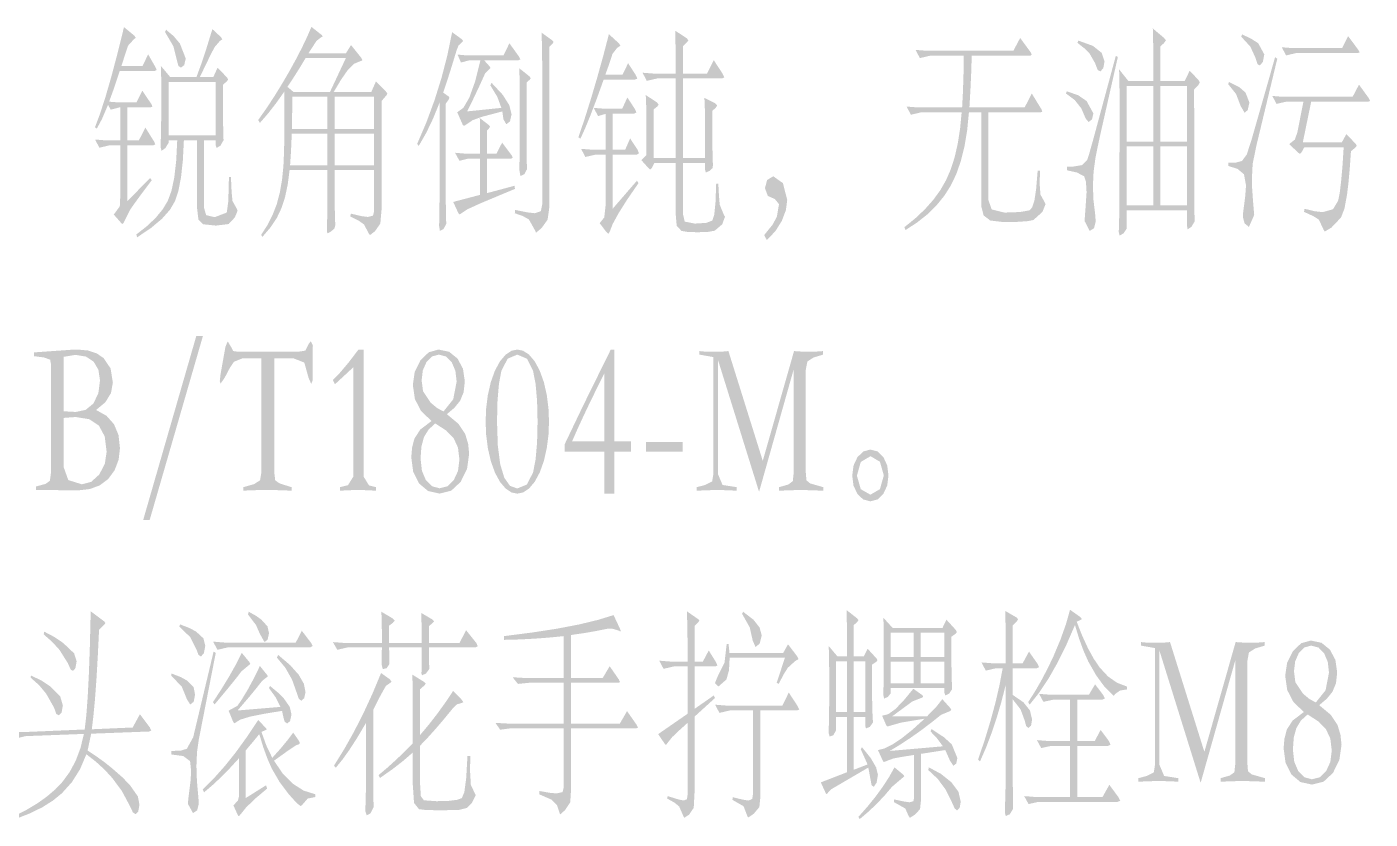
# Model space of a CAD drawing. Header units: millimetres. Extents: x 2834 to 3044, y 1462 to 1759.
# Drawn here: x 2920.72 to 2958.44, y 1529.5 to 1551.73 of the extents above; entities that cross this region are included whole.
import ezdxf

# ---------------------------------------------------------------- set-up
doc = ezdxf.new("R2010")
doc.units = ezdxf.units.MM
doc.layers.add('PDF_实体填充', color=7, linetype='Continuous')

msp = doc.modelspace()

# ---------------------------------------------------------------- hatches: boundary and pattern name
at = {"layer": 'PDF_实体填充', "transparency": 33554559}
h = msp.add_hatch(color=256, dxfattribs=at)
h.paths.add_polyline_path([(2924.335, 1550.588), (2924.361, 1550.52), (2924.313, 1550.495), (2923.326, 1550.495), (2923.143, 1549.953), (2923.026, 1549.632), (2923.266, 1549.613), (2923.796, 1549.613), (2923.957, 1549.942), (2924.213, 1549.564), (2924.243, 1549.495), (2924.204, 1549.477), (2923.535, 1549.477), (2923.535, 1548.545), (2923.861, 1548.545), (2924.044, 1548.905), (2924.296, 1548.502), (2924.322, 1548.433), (2924.274, 1548.409), (2923.535, 1548.409), (2923.535, 1546.838), (2924.178, 1547.49), (2924.222, 1547.428), (2923.939, 1547.05), (2923.735, 1546.771), (2923.609, 1546.589), (2923.435, 1546.235), (2923.405, 1546.198), (2923.37, 1546.223), (2923.157, 1546.465), (2923.326, 1546.695), (2923.339, 1546.968), (2923.339, 1548.409), (2923.044, 1548.409), (2922.753, 1548.34), (2922.631, 1548.57), (2922.948, 1548.545), (2923.339, 1548.545), (2923.339, 1549.477), (2923.07, 1549.408), (2922.996, 1549.545), (2922.825, 1549.144), (2922.679, 1548.874), (2922.631, 1548.918), (2922.775, 1549.304), (2922.928, 1549.778), (2923.09, 1550.339), (2923.262, 1550.988), (2923.444, 1551.724), (2923.731, 1551.488), (2923.774, 1551.426), (2923.722, 1551.383), (2923.557, 1551.203), (2923.37, 1550.632), (2923.965, 1550.632), (2924.122, 1550.961)], flags=0)
h.paths.add_polyline_path([(2926.447, 1547.514), (2926.467, 1547.083), (2926.491, 1546.844), (2926.612, 1546.627), (2926.634, 1546.571), (2926.556, 1546.384), (2926.382, 1546.198), (2926.026, 1546.155), (2925.669, 1546.192), (2925.534, 1546.328), (2925.495, 1546.651), (2925.495, 1548.551), (2925.126, 1548.551), (2925.097, 1547.988), (2925.046, 1547.516), (2924.973, 1547.135), (2924.878, 1546.844), (2924.733, 1546.596), (2924.508, 1546.344), (2924.201, 1546.087), (2923.813, 1545.826), (2923.791, 1545.906), (2924.089, 1546.14), (2924.336, 1546.375), (2924.531, 1546.612), (2924.674, 1546.85), (2924.778, 1547.133), (2924.857, 1547.511), (2924.911, 1547.984), (2924.939, 1548.551), (2924.696, 1548.551), (2924.696, 1548.477), (2924.604, 1548.328), (2924.496, 1548.253), (2924.474, 1548.353), (2924.491, 1549.253), (2924.491, 1549.992), (2924.488, 1550.324), (2924.478, 1550.638), (2924.743, 1550.321), (2925.478, 1550.321), (2925.615, 1550.694), (2925.764, 1551.143), (2925.926, 1551.668), (2926.165, 1551.445), (2926.204, 1551.383), (2926.134, 1551.333), (2925.986, 1551.159), (2925.906, 1551.005), (2925.768, 1550.726), (2925.574, 1550.321), (2925.952, 1550.321), (2926.073, 1550.588), (2926.338, 1550.309), (2926.365, 1550.253), (2926.338, 1550.209), (2926.221, 1550.104), (2926.221, 1549.396), (2926.23, 1548.874), (2926.239, 1548.551), (2926.152, 1548.396), (2926.043, 1548.334), (2926.017, 1548.415), (2926.017, 1548.551), (2925.695, 1548.551), (2925.695, 1546.639), (2925.752, 1546.447), (2925.991, 1546.391), (2926.33, 1546.521), (2926.373, 1546.835), (2926.391, 1547.514)], flags=0)
h.paths.add_polyline_path([(2926.017, 1548.688), (2926.017, 1550.184), (2924.696, 1550.184), (2924.696, 1548.688)], flags=0)
h.paths.add_polyline_path([(2924.626, 1551.65), (2924.836, 1551.473), (2925.013, 1551.265), (2925.178, 1550.843), (2925.135, 1550.656), (2925.043, 1550.588), (2924.974, 1550.632), (2924.943, 1550.743), (2924.832, 1551.184), (2924.596, 1551.588)], flags=0)
h = msp.add_hatch(color=256, dxfattribs=at)
h.paths.add_polyline_path([(2930.815, 1549.812), (2930.676, 1549.65), (2930.676, 1546.596), (2930.642, 1546.211), (2930.489, 1545.993), (2930.35, 1545.888), (2930.316, 1545.937), (2930.185, 1546.186), (2930.043, 1546.288), (2929.798, 1546.409), (2929.816, 1546.49), (2930.116, 1546.42), (2930.294, 1546.397), (2930.437, 1546.434), (2930.468, 1546.558), (2930.468, 1547.719), (2929.359, 1547.719), (2929.359, 1546.807), (2929.368, 1546.428), (2929.377, 1546.161), (2929.355, 1546.08), (2929.264, 1545.993), (2929.164, 1545.937), (2929.142, 1545.981), (2929.146, 1546.217), (2929.153, 1546.451), (2929.155, 1547.719), (2928.095, 1547.719), (2928.042, 1547.311), (2927.967, 1546.955), (2927.869, 1546.651), (2927.737, 1546.373), (2927.557, 1546.102), (2927.33, 1545.838), (2927.295, 1545.894), (2927.473, 1546.17), (2927.616, 1546.453), (2927.733, 1546.754), (2927.821, 1547.086), (2927.883, 1547.448), (2927.921, 1547.825), (2927.94, 1548.257), (2927.947, 1548.781), (2927.947, 1549.917), (2927.72, 1549.596), (2927.491, 1549.302), (2927.26, 1549.036), (2927.212, 1549.116), (2927.432, 1549.428), (2927.648, 1549.754), (2927.86, 1550.096), (2928.068, 1550.451), (2928.265, 1550.806), (2928.437, 1551.138), (2928.584, 1551.446), (2928.707, 1551.731), (2928.999, 1551.501), (2929.029, 1551.464), (2928.973, 1551.433), (2928.851, 1551.339), (2928.625, 1550.992), (2929.677, 1550.992), (2929.82, 1551.221), (2930.107, 1550.861), (2930.142, 1550.793), (2929.903, 1550.695), (2929.724, 1550.514), (2929.538, 1550.247), (2929.333, 1549.905), (2930.389, 1549.905), (2930.52, 1550.203), (2930.815, 1549.899), (2930.841, 1549.855)], flags=0)
h.paths.add_polyline_path([(2929.677, 1550.861), (2928.547, 1550.861), (2928.376, 1550.578), (2928.205, 1550.307), (2928.034, 1550.048), (2928.203, 1549.905), (2929.229, 1549.905)], flags=0)
h.paths.add_polyline_path([(2930.468, 1548.868), (2930.468, 1549.768), (2929.359, 1549.768), (2929.359, 1548.868)], flags=0)
h.paths.add_polyline_path([(2929.155, 1548.868), (2929.155, 1549.768), (2928.173, 1549.768), (2928.16, 1548.868)], flags=0)
h.paths.add_polyline_path([(2930.468, 1547.85), (2930.468, 1548.731), (2929.359, 1548.731), (2929.359, 1547.85)], flags=0)
h.paths.add_polyline_path([(2929.155, 1547.85), (2929.155, 1548.731), (2928.155, 1548.731), (2928.133, 1548.219), (2928.108, 1547.85)], flags=0)
h = msp.add_hatch(color=256, dxfattribs=at)
h.paths.add_polyline_path([(2932.932, 1551.383), (2932.971, 1551.333), (2932.915, 1551.277), (2932.837, 1551.209), (2932.784, 1551.072), (2932.638, 1550.593), (2932.512, 1550.198), (2932.406, 1549.886), (2932.558, 1549.781), (2932.584, 1549.744), (2932.567, 1549.7), (2932.48, 1549.576), (2932.481, 1546.796), (2932.485, 1546.484), (2932.493, 1546.204), (2932.415, 1546.055), (2932.315, 1546.006), (2932.293, 1546.142), (2932.302, 1546.62), (2932.305, 1546.917), (2932.306, 1549.607), (2932.125, 1549.16), (2931.93, 1548.754), (2931.72, 1548.39), (2931.676, 1548.446), (2931.937, 1549.056), (2932.165, 1549.675), (2932.361, 1550.302), (2932.526, 1550.938), (2932.658, 1551.582)], flags=0)
h.paths.add_polyline_path([(2935.484, 1551.265), (2935.384, 1551.166), (2935.384, 1546.639), (2935.34, 1546.322), (2935.171, 1546.086), (2935.014, 1545.956), (2934.988, 1546.018), (2934.814, 1546.328), (2934.639, 1546.425), (2934.419, 1546.502), (2934.423, 1546.596), (2934.768, 1546.526), (2934.975, 1546.502), (2935.149, 1546.558), (2935.188, 1546.751), (2935.188, 1550.663), (2935.184, 1551.097), (2935.171, 1551.569), (2935.479, 1551.346), (2935.505, 1551.308)], flags=0)
h.paths.add_polyline_path([(2934.54, 1550.892), (2934.575, 1550.818), (2934.519, 1550.793), (2933.558, 1550.793), (2933.719, 1550.613), (2933.736, 1550.576), (2933.706, 1550.545), (2933.589, 1550.433), (2933.42, 1550.062), (2933.25, 1549.704), (2933.08, 1549.359), (2934.041, 1549.458), (2933.929, 1549.765), (2933.732, 1550.091), (2933.767, 1550.16), (2934.078, 1549.827), (2934.265, 1549.533), (2934.327, 1549.278), (2934.284, 1549.079), (2934.18, 1548.998), (2934.101, 1549.135), (2934.067, 1549.359), (2933.48, 1549.203), (2933.23, 1549.11), (2933.019, 1548.967), (2932.989, 1548.955), (2932.958, 1548.98), (2932.802, 1549.334), (2932.975, 1549.46), (2933.141, 1549.745), (2933.301, 1550.19), (2933.454, 1550.793), (2933.145, 1550.793), (2932.906, 1550.731), (2932.811, 1550.954), (2933.067, 1550.93), (2934.101, 1550.93), (2934.267, 1551.271)], flags=0)
h.paths.add_polyline_path([(2934.836, 1550.247), (2934.749, 1550.172), (2934.75, 1548.255), (2934.753, 1547.974), (2934.762, 1547.738), (2934.684, 1547.595), (2934.575, 1547.546), (2934.545, 1547.726), (2934.553, 1548.042), (2934.558, 1549.768), (2934.555, 1550.205), (2934.545, 1550.569), (2934.832, 1550.34), (2934.866, 1550.29)], flags=0)
h.paths.add_polyline_path([(2934.423, 1547.185), (2933.445, 1546.776), (2933.085, 1546.611), (2932.902, 1546.49), (2932.867, 1546.465), (2932.837, 1546.496), (2932.689, 1546.819), (2933.445, 1547.018), (2933.445, 1548.036), (2933.119, 1548.036), (2932.863, 1547.974), (2932.741, 1548.198), (2933.041, 1548.173), (2933.445, 1548.173), (2933.443, 1548.711), (2933.436, 1549.172), (2933.693, 1548.974), (2933.723, 1548.93), (2933.697, 1548.887), (2933.641, 1548.831), (2933.641, 1548.173), (2933.906, 1548.173), (2934.062, 1548.483), (2934.332, 1548.123), (2934.362, 1548.055), (2934.314, 1548.036), (2933.641, 1548.036), (2933.641, 1547.067), (2934.41, 1547.272)], flags=0)
h = msp.add_hatch(color=256, dxfattribs=at)
h.paths.add_polyline_path([(2940.134, 1547.334), (2940.151, 1546.996), (2940.174, 1546.738), (2940.291, 1546.453), (2940.321, 1546.403), (2940.243, 1546.192), (2940.034, 1546.012), (2939.849, 1545.979), (2939.552, 1545.968), (2939.263, 1545.978), (2939.1, 1546.006), (2938.965, 1546.148), (2938.935, 1546.496), (2938.935, 1547.912), (2938.335, 1547.912), (2938.261, 1547.763), (2938.226, 1547.726), (2938.183, 1547.757), (2937.97, 1547.993), (2938.113, 1548.135), (2938.113, 1549.179), (2938.109, 1549.503), (2938.096, 1549.818), (2938.409, 1549.613), (2938.457, 1549.551), (2938.418, 1549.495), (2938.318, 1549.415), (2938.318, 1548.048), (2938.935, 1548.048), (2938.935, 1550.284), (2938.418, 1550.284), (2938.126, 1550.216), (2938.005, 1550.445), (2938.322, 1550.42), (2938.935, 1550.42), (2938.935, 1550.886), (2938.931, 1551.248), (2938.922, 1551.625), (2939.252, 1551.408), (2939.291, 1551.352), (2939.256, 1551.302), (2939.139, 1551.19), (2939.139, 1550.42), (2939.817, 1550.42), (2940.004, 1550.799), (2940.252, 1550.42), (2940.304, 1550.315), (2940.234, 1550.284), (2939.139, 1550.284), (2939.139, 1548.048), (2939.761, 1548.048), (2939.761, 1549.048), (2939.756, 1549.413), (2939.743, 1549.737), (2940.047, 1549.588), (2940.1, 1549.526), (2940.06, 1549.458), (2939.965, 1549.377), (2939.967, 1548.382), (2939.974, 1548.111), (2939.982, 1547.837), (2939.969, 1547.763), (2939.882, 1547.688), (2939.782, 1547.645), (2939.761, 1547.726), (2939.761, 1547.912), (2939.139, 1547.912), (2939.139, 1546.484), (2939.191, 1546.266), (2939.478, 1546.211), (2939.798, 1546.232), (2939.965, 1546.297), (2940.018, 1546.451), (2940.054, 1546.797), (2940.074, 1547.334)], flags=0)
h.paths.add_polyline_path([(2937.809, 1550.389), (2937.861, 1550.278), (2937.792, 1550.253), (2936.914, 1550.253), (2936.718, 1549.709), (2936.544, 1549.252), (2936.392, 1548.88), (2936.262, 1548.595), (2936.205, 1548.632), (2936.384, 1549.165), (2936.559, 1549.721), (2936.73, 1550.3), (2936.898, 1550.901), (2937.061, 1551.526), (2937.34, 1551.271), (2937.387, 1551.203), (2937.292, 1551.141), (2937.161, 1550.973), (2937.077, 1550.712), (2936.961, 1550.389), (2937.444, 1550.389), (2937.6, 1550.712)], flags=0)
h.paths.add_polyline_path([(2937.892, 1547.347), (2937.571, 1546.88), (2937.329, 1546.496), (2937.166, 1546.197), (2937.083, 1545.981), (2937.048, 1545.925), (2936.996, 1545.968), (2936.801, 1546.223), (2936.931, 1546.384), (2936.97, 1546.738), (2936.97, 1548.148), (2936.692, 1548.148), (2936.401, 1548.08), (2936.279, 1548.309), (2936.596, 1548.284), (2936.97, 1548.284), (2936.97, 1549.29), (2936.757, 1549.228), (2936.635, 1549.458), (2936.953, 1549.433), (2937.435, 1549.433), (2937.579, 1549.75), (2937.787, 1549.433), (2937.835, 1549.328), (2937.77, 1549.297), (2937.166, 1549.297), (2937.166, 1548.284), (2937.518, 1548.284), (2937.657, 1548.601), (2937.866, 1548.284), (2937.905, 1548.185), (2937.848, 1548.148), (2937.166, 1548.148), (2937.166, 1546.627), (2937.848, 1547.415)], flags=0)
h = msp.add_hatch(color=256, dxfattribs=at)
h.paths.add_polyline_path([(2953.617, 1550.24), (2953.656, 1550.172), (2953.613, 1550.098), (2953.496, 1549.973), (2953.497, 1547.097), (2953.5, 1546.745), (2953.509, 1546.273), (2953.422, 1546.124), (2953.313, 1546.049), (2953.291, 1546.179), (2953.291, 1546.583), (2951.601, 1546.583), (2951.601, 1546.068), (2951.514, 1545.937), (2951.401, 1545.875), (2951.379, 1545.975), (2951.392, 1546.422), (2951.398, 1546.746), (2951.401, 1549.862), (2951.397, 1550.229), (2951.388, 1550.538), (2951.653, 1550.209), (2952.348, 1550.209), (2952.345, 1551.268), (2952.335, 1551.687), (2952.644, 1551.426), (2952.705, 1551.352), (2952.644, 1551.271), (2952.548, 1551.184), (2952.548, 1550.209), (2953.23, 1550.209), (2953.37, 1550.501)], flags=0)
h.paths.add_polyline_path([(2953.291, 1548.514), (2953.291, 1550.073), (2952.548, 1550.073), (2952.548, 1548.514)], flags=0)
h.paths.add_polyline_path([(2952.348, 1548.514), (2952.348, 1550.073), (2951.601, 1550.073), (2951.601, 1548.514)], flags=0)
h.paths.add_polyline_path([(2953.291, 1546.72), (2953.291, 1548.378), (2952.548, 1548.378), (2952.548, 1546.72)], flags=0)
h.paths.add_polyline_path([(2952.348, 1546.72), (2952.348, 1548.378), (2951.601, 1548.378), (2951.601, 1546.72)], flags=0)
h.paths.add_polyline_path([(2950.244, 1551.346), (2950.653, 1551.198), (2950.897, 1551.003), (2950.979, 1550.762), (2950.944, 1550.569), (2950.862, 1550.482), (2950.788, 1550.52), (2950.714, 1550.712), (2950.562, 1550.979), (2950.428, 1551.117), (2950.218, 1551.284)], flags=0)
h.paths.add_polyline_path([(2951.353, 1550.886), (2950.863, 1548.72), (2950.776, 1548.317), (2950.727, 1548.073), (2950.672, 1547.67), (2950.653, 1547.266), (2950.668, 1546.872), (2950.714, 1546.496), (2950.731, 1546.273), (2950.683, 1546.08), (2950.562, 1546.006), (2950.418, 1546.285), (2950.444, 1546.633), (2950.475, 1547.092), (2950.457, 1547.39), (2950.405, 1547.539), (2950.205, 1547.645), (2949.923, 1547.707), (2949.923, 1547.813), (2950.071, 1547.806), (2950.35, 1547.853), (2950.492, 1547.993), (2950.548, 1548.169), (2950.656, 1548.55), (2951.296, 1550.917)], flags=0)
h.paths.add_polyline_path([(2949.919, 1549.924), (2950.24, 1549.812), (2950.475, 1549.65), (2950.666, 1549.303), (2950.627, 1549.135), (2950.531, 1549.061), (2950.449, 1549.16), (2950.328, 1549.442), (2950.144, 1549.676), (2949.897, 1549.862)], flags=0)
h = msp.add_hatch(color=256, dxfattribs=at)
h.paths.add_polyline_path([(2954.843, 1551.519), (2955.1, 1551.398), (2955.295, 1551.271), (2955.465, 1550.961), (2955.426, 1550.75), (2955.343, 1550.65), (2955.278, 1550.681), (2955.213, 1550.874), (2955.073, 1551.178), (2954.817, 1551.457)], flags=0)
h.paths.add_polyline_path([(2958.107, 1551.085), (2958.142, 1551.016), (2958.094, 1550.998), (2956.369, 1550.998), (2956.078, 1550.93), (2955.956, 1551.159), (2956.273, 1551.134), (2957.651, 1551.134), (2957.82, 1551.47)], flags=0)
h.paths.add_polyline_path([(2955.83, 1550.836), (2955.243, 1548.396), (2955.139, 1547.887), (2955.117, 1547.459), (2955.125, 1547.192), (2955.147, 1546.875), (2955.182, 1546.453), (2955.034, 1546.117), (2954.913, 1546.217), (2954.865, 1546.391), (2954.869, 1546.502), (2954.931, 1546.984), (2954.952, 1547.285), (2954.895, 1547.595), (2954.717, 1547.744), (2954.452, 1547.831), (2954.461, 1547.924), (2954.648, 1547.918), (2954.839, 1547.968), (2954.973, 1548.148), (2955.113, 1548.582), (2955.769, 1550.88)], flags=0)
h.paths.add_polyline_path([(2954.474, 1550.184), (2954.77, 1550.035), (2954.939, 1549.886), (2955.047, 1549.607), (2955, 1549.396), (2954.913, 1549.321), (2954.8, 1549.514), (2954.674, 1549.846), (2954.452, 1550.122)], flags=0)
h.paths.add_polyline_path([(2958.403, 1549.725), (2958.438, 1549.65), (2958.385, 1549.632), (2956.782, 1549.632), (2956.547, 1548.489), (2957.642, 1548.489), (2957.768, 1548.719), (2958.038, 1548.446), (2958.059, 1548.396), (2958.033, 1548.353), (2957.899, 1548.241), (2957.867, 1547.778), (2957.831, 1547.374), (2957.79, 1547.03), (2957.717, 1546.633), (2957.621, 1546.384), (2957.351, 1546.099), (2957.164, 1545.987), (2957.129, 1546.043), (2956.999, 1546.322), (2956.849, 1546.417), (2956.582, 1546.54), (2956.595, 1546.627), (2956.886, 1546.557), (2957.108, 1546.533), (2957.395, 1546.614), (2957.538, 1546.85), (2957.584, 1547.071), (2957.625, 1547.421), (2957.664, 1547.861), (2957.694, 1548.347), (2956.586, 1548.347), (2956.508, 1548.204), (2956.469, 1548.166), (2956.438, 1548.185), (2956.164, 1548.44), (2956.325, 1548.57), (2956.395, 1548.775), (2956.564, 1549.632), (2956.082, 1549.632), (2955.808, 1549.57), (2955.691, 1549.793), (2955.995, 1549.768), (2957.946, 1549.768), (2958.125, 1550.11)], flags=0)
for points in [[(2949.166, 1547.695), (2949.158, 1547.31), (2949.18, 1547.024), (2949.288, 1546.831), (2949.323, 1546.757), (2949.236, 1546.54), (2948.98, 1546.31), (2948.811, 1546.279), (2948.531, 1546.26), (2948.141, 1546.254), (2947.771, 1546.297), (2947.584, 1546.44), (2947.515, 1546.707), (2947.515, 1549.334), (2947.171, 1549.334), (2947.122, 1548.832), (2947.046, 1548.375), (2946.943, 1547.963), (2946.814, 1547.595), (2946.659, 1547.272), (2946.474, 1546.984), (2946.255, 1546.716), (2946.001, 1546.468), (2945.713, 1546.239), (2945.389, 1546.03), (2945.359, 1546.111), (2945.666, 1546.359), (2945.936, 1546.614), (2946.17, 1546.877), (2946.367, 1547.148), (2946.528, 1547.428), (2946.66, 1547.73), (2946.77, 1548.072), (2946.857, 1548.454), (2946.923, 1548.874), (2946.967, 1549.334), (2945.833, 1549.334), (2945.542, 1549.265), (2945.42, 1549.495), (2945.737, 1549.47), (2946.98, 1549.47), (2947.004, 1549.927), (2947.019, 1550.411), (2947.024, 1550.923), (2946.085, 1550.923), (2945.794, 1550.855), (2945.672, 1551.085), (2945.989, 1551.06), (2948.419, 1551.06), (2948.61, 1551.42), (2948.901, 1551.023), (2948.936, 1550.948), (2948.893, 1550.923), (2947.25, 1550.923), (2947.235, 1550.445), (2947.213, 1549.96), (2947.185, 1549.47), (2948.736, 1549.47), (2948.936, 1549.862), (2949.206, 1549.421), (2949.232, 1549.352), (2949.188, 1549.334), (2947.715, 1549.334), (2947.715, 1546.881), (2947.81, 1546.608), (2948.167, 1546.521), (2948.412, 1546.526), (2948.628, 1546.54), (2948.875, 1546.583), (2948.949, 1546.67), (2949.01, 1546.856), (2949.058, 1547.179), (2949.101, 1547.695)], [(2941.421, 1545.888), (2941.66, 1546.184), (2941.777, 1546.403), (2941.838, 1546.757), (2941.721, 1546.9), (2941.525, 1546.987), (2941.443, 1547.204), (2941.504, 1547.434), (2941.677, 1547.539), (2941.947, 1547.347), (2942.069, 1546.875), (2942.031, 1546.588), (2941.916, 1546.285), (2941.735, 1545.996), (2941.495, 1545.751)], [(2926.291, 1542.746), (2926.356, 1542.907), (2926.439, 1542.771), (2926.512, 1542.634), (2926.647, 1542.615), (2928.329, 1542.615), (2928.534, 1542.646), (2928.625, 1542.827), (2928.69, 1542.913), (2928.747, 1542.789), (2928.738, 1541.808), (2928.703, 1541.709), (2928.625, 1541.889), (2928.508, 1542.311), (2928.208, 1542.429), (2927.664, 1542.429), (2927.664, 1539.231), (2927.69, 1539.008), (2927.812, 1538.921), (2928.151, 1538.815), (2928.151, 1538.716), (2927.866, 1538.73), (2927.473, 1538.735), (2927.017, 1538.73), (2926.795, 1538.716), (2926.795, 1538.815), (2927.099, 1538.902), (2927.264, 1539.008), (2927.304, 1539.238), (2927.304, 1542.429), (2926.769, 1542.429), (2926.534, 1542.336), (2926.422, 1542.173), (2926.269, 1541.883), (2926.156, 1541.721), (2926.134, 1541.79), (2926.156, 1541.988)], [(2930.524, 1538.716), (2930.284, 1538.73), (2930.016, 1538.735), (2929.747, 1538.73), (2929.507, 1538.716), (2929.507, 1538.815), (2929.733, 1538.871), (2929.885, 1539.113), (2929.885, 1542.181), (2929.368, 1541.703), (2929.307, 1541.821), (2929.521, 1542.04), (2929.761, 1542.326), (2930.029, 1542.677), (2930.172, 1542.677), (2930.172, 1539.113), (2930.324, 1538.865), (2930.524, 1538.815)], [(2943.082, 1538.716), (2942.718, 1538.73), (2942.46, 1538.735), (2942.17, 1538.73), (2941.839, 1538.716), (2941.839, 1538.815), (2942.099, 1538.89), (2942.225, 1538.983), (2942.251, 1539.225), (2942.251, 1542.125), (2941.278, 1538.685), (2940.122, 1542.392), (2940.122, 1539.188), (2940.252, 1538.877), (2940.652, 1538.815), (2940.652, 1538.716), (2940.381, 1538.73), (2940.091, 1538.735), (2939.839, 1538.73), (2939.526, 1538.716), (2939.526, 1538.815), (2939.765, 1538.877), (2939.961, 1538.977), (2939.996, 1539.188), (2939.996, 1542.466), (2939.6, 1542.535), (2939.6, 1542.634), (2939.741, 1542.62), (2940.017, 1542.615), (2940.263, 1542.62), (2940.417, 1542.634), (2941.382, 1539.554), (2942.26, 1542.634), (2942.473, 1542.62), (2942.686, 1542.615), (2942.888, 1542.62), (2943.077, 1542.634), (2943.077, 1542.535), (2942.808, 1542.454), (2942.634, 1542.342), (2942.586, 1542.088), (2942.586, 1539.269), (2942.608, 1539.008), (2942.712, 1538.921), (2943.082, 1538.815)], [(2937.84, 1532.147), (2937.879, 1532.066), (2937.822, 1532.047), (2936.001, 1532.047), (2936.001, 1530.371), (2935.975, 1529.973), (2935.831, 1529.756), (2935.692, 1529.632), (2935.658, 1529.725), (2935.605, 1529.893), (2935.449, 1530.048), (2935.106, 1530.197), (2935.11, 1530.29), (2935.407, 1530.239), (2935.592, 1530.222), (2935.758, 1530.259), (2935.792, 1530.389), (2935.792, 1532.047), (2934.288, 1532.047), (2934.006, 1532.01), (2933.876, 1532.202), (2934.193, 1532.184), (2935.792, 1532.184), (2935.792, 1533.326), (2934.819, 1533.326), (2934.506, 1533.295), (2934.358, 1533.482), (2934.675, 1533.463), (2935.792, 1533.463), (2935.792, 1534.636), (2935.455, 1534.602), (2935.119, 1534.575), (2934.784, 1534.554), (2934.449, 1534.539), (2934.115, 1534.531), (2934.115, 1534.636), (2934.911, 1534.738), (2935.617, 1534.847), (2936.232, 1534.965), (2936.757, 1535.092), (2937.192, 1535.226), (2937.37, 1534.848), (2937.396, 1534.779), (2937.383, 1534.767), (2937.335, 1534.792), (2937.144, 1534.848), (2937.009, 1534.841), (2936.696, 1534.778), (2936.36, 1534.72), (2936.001, 1534.668), (2936.001, 1533.463), (2936.888, 1533.463), (2937.083, 1533.792), (2937.34, 1533.419), (2937.374, 1533.345), (2937.322, 1533.326), (2936.001, 1533.326), (2936.001, 1532.184), (2937.37, 1532.184), (2937.57, 1532.532)], [(2955.482, 1530.551), (2955.118, 1530.565), (2954.861, 1530.569), (2954.57, 1530.565), (2954.239, 1530.551), (2954.239, 1530.65), (2954.5, 1530.725), (2954.626, 1530.818), (2954.652, 1531.06), (2954.652, 1533.96), (2953.678, 1530.52), (2952.522, 1534.227), (2952.522, 1531.023), (2952.653, 1530.712), (2953.052, 1530.65), (2953.052, 1530.551), (2952.782, 1530.565), (2952.492, 1530.569), (2952.24, 1530.565), (2951.927, 1530.551), (2951.927, 1530.65), (2952.166, 1530.712), (2952.361, 1530.812), (2952.396, 1531.023), (2952.396, 1534.301), (2952.001, 1534.37), (2952.001, 1534.469), (2952.142, 1534.455), (2952.418, 1534.45), (2952.663, 1534.455), (2952.818, 1534.469), (2953.783, 1531.389), (2954.661, 1534.469), (2954.874, 1534.455), (2955.087, 1534.45), (2955.289, 1534.455), (2955.478, 1534.469), (2955.478, 1534.37), (2955.208, 1534.289), (2955.034, 1534.177), (2954.987, 1533.922), (2954.987, 1531.103), (2955.008, 1530.843), (2955.113, 1530.756), (2955.482, 1530.65)]]:
    msp.add_hatch(color=256, dxfattribs=at).paths.add_polyline_path(points)
h = msp.add_hatch(color=256, dxfattribs=at)
h.paths.add_polyline_path([(2920.918, 1542.491), (2920.918, 1542.597), (2921.963, 1542.671), (2922.131, 1542.677), (2922.43, 1542.651), (2922.678, 1542.57), (2922.874, 1542.435), (2923.067, 1542.147), (2923.131, 1541.752), (2923.079, 1541.457), (2922.922, 1541.2), (2922.661, 1540.982), (2922.954, 1540.817), (2923.163, 1540.583), (2923.289, 1540.28), (2923.331, 1539.908), (2923.293, 1539.585), (2923.179, 1539.287), (2922.998, 1539.042), (2922.761, 1538.865), (2922.486, 1538.763), (2922.183, 1538.728), (2920.971, 1538.735), (2920.971, 1538.834), (2921.244, 1538.908), (2921.362, 1538.995), (2921.397, 1539.244), (2921.397, 1542.249), (2921.37, 1542.392), (2921.201, 1542.454)], flags=0)
h.paths.add_polyline_path([(2921.753, 1540.945), (2922.092, 1540.926), (2922.369, 1540.985), (2922.583, 1541.162), (2922.723, 1541.445), (2922.77, 1541.808), (2922.725, 1542.111), (2922.592, 1542.336), (2922.375, 1542.48), (2922.079, 1542.528), (2921.753, 1542.473)], flags=0)
h.paths.add_polyline_path([(2921.753, 1540.759), (2921.753, 1539.368), (2921.88, 1539.014), (2922.262, 1538.896), (2922.522, 1538.964), (2922.748, 1539.169), (2922.905, 1539.469), (2922.957, 1539.809), (2922.903, 1540.24), (2922.74, 1540.541), (2922.469, 1540.723), (2922.083, 1540.784)], flags=0)
h = msp.add_hatch(color=256, dxfattribs=at)
h.paths.add_polyline_path([(2932.08, 1540.672), (2931.788, 1540.95), (2931.613, 1541.287), (2931.555, 1541.684), (2931.608, 1542.049), (2931.767, 1542.373), (2932.003, 1542.601), (2932.276, 1542.677), (2932.575, 1542.614), (2932.811, 1542.423), (2932.964, 1542.136), (2933.015, 1541.783), (2932.982, 1541.481), (2932.885, 1541.243), (2932.726, 1541.046), (2932.511, 1540.864), (2932.839, 1540.59), (2933.024, 1540.312), (2933.108, 1540.032), (2933.137, 1539.753), (2933.077, 1539.329), (2932.898, 1538.964), (2932.634, 1538.718), (2932.311, 1538.635), (2931.983, 1538.707), (2931.728, 1538.921), (2931.565, 1539.25), (2931.511, 1539.654), (2931.533, 1539.917), (2931.598, 1540.175), (2931.762, 1540.43)], flags=0)
h.paths.add_polyline_path([(2932.415, 1540.939), (2932.689, 1541.28), (2932.785, 1541.777), (2932.751, 1542.077), (2932.65, 1542.317), (2932.493, 1542.48), (2932.285, 1542.535), (2932.091, 1542.482), (2931.937, 1542.324), (2931.836, 1542.094), (2931.802, 1541.814), (2931.841, 1541.51), (2932.054, 1541.187), (2932.234, 1541.038)], flags=0)
h.paths.add_polyline_path([(2932.185, 1540.604), (2931.995, 1540.43), (2931.867, 1540.219), (2931.796, 1539.956), (2931.772, 1539.616), (2931.81, 1539.275), (2931.924, 1539.008), (2932.096, 1538.84), (2932.306, 1538.784), (2932.525, 1538.84), (2932.702, 1539.008), (2932.823, 1539.269), (2932.863, 1539.591), (2932.823, 1539.927), (2932.702, 1540.188), (2932.494, 1540.403)], flags=0)
h = msp.add_hatch(color=256, dxfattribs=at)
h.paths.add_polyline_path([(2934.488, 1542.677), (2934.327, 1542.643), (2934.161, 1542.534), (2934.002, 1542.346), (2933.859, 1542.083), (2933.744, 1541.76), (2933.661, 1541.397), (2933.614, 1541.021), (2933.599, 1540.653), (2933.614, 1540.285), (2933.662, 1539.909), (2933.745, 1539.547), (2933.861, 1539.224), (2934.003, 1538.962), (2934.163, 1538.775), (2934.328, 1538.667), (2934.49, 1538.634), (2934.652, 1538.668), (2934.818, 1538.777), (2934.977, 1538.965), (2935.119, 1539.228), (2935.235, 1539.552), (2935.317, 1539.914), (2935.365, 1540.291), (2935.379, 1540.658), (2935.364, 1541.026), (2935.317, 1541.402), (2935.234, 1541.764), (2935.118, 1542.087), (2934.976, 1542.349), (2934.816, 1542.537), (2934.65, 1542.644), (2934.488, 1542.677)], flags=0)
h.paths.add_polyline_path([(2934.488, 1538.778), (2934.76, 1538.891), (2934.932, 1539.231), (2935.002, 1539.594), (2935.044, 1540.068), (2935.058, 1540.653), (2935.044, 1541.239), (2935.002, 1541.713), (2934.932, 1542.075), (2934.76, 1542.42), (2934.488, 1542.535), (2934.216, 1542.42), (2934.041, 1542.075), (2933.973, 1541.713), (2933.933, 1541.239), (2933.919, 1540.653), (2933.942, 1539.978), (2934.01, 1539.453), (2934.124, 1539.078), (2934.283, 1538.853)], flags=0)
h = msp.add_hatch(color=256, dxfattribs=at)
h.paths.add_polyline_path([(2937.114, 1542.677), (2937.218, 1542.677), (2937.218, 1540.101), (2937.679, 1540.101), (2937.679, 1539.815), (2937.218, 1539.815), (2937.218, 1538.635), (2936.931, 1538.635), (2936.931, 1539.815), (2935.819, 1539.815), (2935.819, 1540.02), (2936.336, 1541.1)], flags=0)
h.paths.add_polyline_path([(2936.931, 1540.101), (2936.931, 1542.007), (2936.706, 1541.555), (2936.503, 1541.139), (2936.322, 1540.757), (2936.163, 1540.411), (2936.027, 1540.101)], flags=0)
h = msp.add_hatch(color=256, dxfattribs=at)
h.paths.add_polyline_path([(2944.403, 1539.871), (2944.605, 1539.818), (2944.768, 1539.66), (2944.876, 1539.428), (2944.912, 1539.144), (2944.876, 1538.86), (2944.768, 1538.629), (2944.605, 1538.471), (2944.403, 1538.418), (2944.201, 1538.471), (2944.038, 1538.629), (2943.93, 1538.859), (2943.894, 1539.138), (2943.931, 1539.424), (2944.042, 1539.66), (2944.208, 1539.818)], flags=0)
h.paths.add_polyline_path([(2944.403, 1538.604), (2944.672, 1538.759), (2944.781, 1539.144), (2944.672, 1539.529), (2944.407, 1539.685), (2944.134, 1539.523), (2944.025, 1539.138), (2944.134, 1538.759)], flags=0)
h = msp.add_hatch(color=256, dxfattribs=at)
h.paths.add_polyline_path([(2924.17, 1532.072), (2924.209, 1531.985), (2924.152, 1531.96), (2922.522, 1531.898), (2922.422, 1531.426), (2922.674, 1531.259), (2922.907, 1531.09), (2923.122, 1530.917), (2923.398, 1530.675), (2923.609, 1530.458), (2923.835, 1530.135), (2923.878, 1529.905), (2923.844, 1529.713), (2923.774, 1529.638), (2923.696, 1529.688), (2923.574, 1529.936), (2923.381, 1530.296), (2923.113, 1530.656), (2922.898, 1530.89), (2922.656, 1531.112), (2922.388, 1531.321), (2922.209, 1530.901), (2921.98, 1530.537), (2921.701, 1530.228), (2921.45, 1530.023), (2921.153, 1529.835), (2920.811, 1529.666), (2920.423, 1529.514), (2920.397, 1529.601), (2920.726, 1529.772), (2921.023, 1529.951), (2921.286, 1530.14), (2921.517, 1530.338), (2921.714, 1530.545), (2921.921, 1530.827), (2922.091, 1531.145), (2922.223, 1531.5), (2922.318, 1531.892), (2920.684, 1531.83), (2920.393, 1531.762), (2920.271, 1531.967), (2920.588, 1531.942), (2922.34, 1532.016), (2922.386, 1532.409), (2922.425, 1532.937), (2922.459, 1533.6), (2922.487, 1534.399), (2922.509, 1535.332), (2922.892, 1535.046), (2922.922, 1535.003), (2922.892, 1534.959), (2922.744, 1534.817), (2922.708, 1534.073), (2922.67, 1533.422), (2922.629, 1532.863), (2922.585, 1532.396), (2922.54, 1532.022), (2923.687, 1532.072), (2923.891, 1532.445)], flags=0)
h.paths.add_polyline_path([(2921.205, 1534.761), (2921.486, 1534.613), (2921.736, 1534.444), (2922.044, 1534.152), (2922.114, 1533.929), (2922.079, 1533.736), (2922.014, 1533.662), (2921.949, 1533.693), (2921.866, 1533.879), (2921.631, 1534.252), (2921.431, 1534.472), (2921.188, 1534.686)], flags=0)
h.paths.add_polyline_path([(2920.836, 1533.531), (2921.133, 1533.384), (2921.371, 1533.227), (2921.653, 1532.941), (2921.727, 1532.693), (2921.692, 1532.494), (2921.614, 1532.414), (2921.544, 1532.451), (2921.479, 1532.631), (2921.258, 1533.022), (2921.059, 1533.26), (2920.819, 1533.475)], flags=0)
h = msp.add_hatch(color=256, dxfattribs=at)
h.paths.add_polyline_path([(2926.947, 1535.32), (2927.154, 1535.205), (2927.304, 1535.096), (2927.473, 1534.91), (2927.516, 1534.717), (2927.477, 1534.537), (2927.39, 1534.469), (2927.26, 1534.699), (2927.151, 1534.947), (2926.925, 1535.245)], flags=0)
h.paths.add_polyline_path([(2925.017, 1534.966), (2925.275, 1534.866), (2925.465, 1534.767), (2925.674, 1534.574), (2925.726, 1534.363), (2925.687, 1534.152), (2925.604, 1534.065), (2925.535, 1534.109), (2925.487, 1534.245), (2925.3, 1534.612), (2924.996, 1534.903)], flags=0)
h.paths.add_polyline_path([(2928.699, 1534.444), (2928.742, 1534.363), (2928.681, 1534.32), (2926.36, 1534.32), (2926.069, 1534.252), (2925.947, 1534.481), (2926.265, 1534.456), (2928.268, 1534.456), (2928.438, 1534.786)], flags=0)
h.paths.add_polyline_path([(2926.021, 1534.165), (2925.543, 1531.724), (2925.494, 1531.38), (2925.478, 1530.992), (2925.492, 1530.565), (2925.535, 1530.091), (2925.543, 1529.93), (2925.5, 1529.75), (2925.382, 1529.669), (2925.239, 1529.93), (2925.252, 1530.091), (2925.311, 1530.559), (2925.33, 1530.843), (2925.3, 1531.128), (2925.109, 1531.271), (2924.774, 1531.315), (2924.774, 1531.414), (2925.043, 1531.423), (2925.209, 1531.476), (2925.387, 1531.799), (2925.96, 1534.202)], flags=0)
h.paths.add_polyline_path([(2926.964, 1533.91), (2926.991, 1533.854), (2926.743, 1533.649), (2926.612, 1533.477), (2926.36, 1533.166), (2925.987, 1532.718), (2925.943, 1532.786), (2926.179, 1533.147), (2926.393, 1533.497), (2926.584, 1533.836), (2926.752, 1534.165)], flags=0)
h.paths.add_polyline_path([(2927.773, 1534.109), (2928.11, 1533.822), (2928.35, 1533.553), (2928.494, 1533.301), (2928.542, 1533.066), (2928.503, 1532.892), (2928.421, 1532.823), (2928.351, 1532.879), (2928.299, 1533.034), (2928.165, 1533.411), (2927.978, 1533.744), (2927.738, 1534.034)], flags=0)
h.paths.add_polyline_path([(2927.543, 1533.239), (2927.764, 1533.055), (2927.925, 1532.898), (2928.099, 1532.65), (2928.147, 1532.438), (2928.108, 1532.252), (2928.025, 1532.184), (2927.956, 1532.234), (2927.921, 1532.358), (2927.882, 1532.538), (2927.417, 1532.463), (2926.99, 1532.379), (2926.706, 1532.292), (2926.565, 1532.202), (2926.539, 1532.19), (2926.508, 1532.234), (2926.382, 1532.544), (2926.63, 1532.681), (2926.738, 1532.836), (2926.908, 1533.115), (2927.096, 1533.46), (2927.26, 1533.798), (2927.456, 1533.556), (2927.486, 1533.506), (2927.434, 1533.469), (2927.325, 1533.382), (2927.143, 1533.152), (2926.953, 1532.921), (2926.634, 1532.55), (2927.838, 1532.65), (2927.703, 1532.918), (2927.516, 1533.177)], flags=0)
h.paths.add_polyline_path([(2924.778, 1533.587), (2925.036, 1533.488), (2925.217, 1533.388), (2925.4, 1533.202), (2925.439, 1532.991), (2925.4, 1532.792), (2925.304, 1532.718), (2925.213, 1532.861), (2925.065, 1533.221), (2924.77, 1533.525)], flags=0)
h.paths.add_polyline_path([(2928.82, 1530.122), (2928.603, 1530.079), (2928.447, 1529.899), (2928.403, 1529.868), (2928.297, 1529.95), (2928.073, 1530.197), (2927.815, 1530.54), (2927.599, 1530.911), (2927.475, 1531.19), (2927.356, 1531.515), (2927.243, 1531.886), (2927.075, 1531.681), (2926.86, 1531.426), (2926.86, 1530.091), (2927.434, 1530.451), (2927.464, 1530.358), (2927.126, 1530.074), (2926.871, 1529.826), (2926.699, 1529.613), (2926.665, 1529.582), (2926.643, 1529.607), (2926.517, 1529.886), (2926.643, 1530.023), (2926.673, 1530.141), (2926.673, 1531.209), (2926.408, 1530.921), (2926.156, 1530.666), (2925.917, 1530.443), (2925.691, 1530.253), (2925.656, 1530.333), (2925.969, 1530.646), (2926.281, 1530.997), (2926.592, 1531.387), (2926.902, 1531.816), (2927.212, 1532.283), (2927.438, 1532.047), (2927.451, 1532.016), (2927.399, 1531.991), (2927.304, 1531.948), (2927.438, 1531.574), (2927.608, 1531.221), (2927.835, 1531.474), (2928.031, 1531.71), (2928.195, 1531.929), (2928.368, 1531.681), (2928.381, 1531.631), (2928.351, 1531.6), (2928.277, 1531.575), (2928.055, 1531.426), (2927.656, 1531.141), (2927.906, 1530.774), (2928.184, 1530.495), (2928.488, 1530.302), (2928.82, 1530.197)], flags=0)
h = msp.add_hatch(color=256, dxfattribs=at)
h.paths.add_polyline_path([(2933.337, 1534.444), (2933.38, 1534.351), (2933.319, 1534.32), (2932.006, 1534.32), (2932.011, 1533.873), (2932.02, 1533.718), (2931.924, 1533.587), (2931.815, 1533.537), (2931.798, 1533.587), (2931.802, 1534.053), (2931.802, 1534.32), (2930.889, 1534.32), (2930.894, 1534.016), (2930.898, 1533.854), (2930.82, 1533.736), (2930.711, 1533.711), (2930.681, 1533.829), (2930.685, 1534.32), (2929.725, 1534.32), (2929.433, 1534.252), (2929.312, 1534.469), (2929.629, 1534.444), (2930.685, 1534.444), (2930.685, 1534.786), (2930.682, 1535.034), (2930.672, 1535.32), (2930.989, 1535.133), (2931.046, 1535.071), (2930.994, 1535.009), (2930.889, 1534.928), (2930.889, 1534.444), (2931.802, 1534.444), (2931.802, 1534.754), (2931.799, 1535.006), (2931.789, 1535.288), (2932.106, 1535.102), (2932.15, 1535.053), (2932.111, 1535.003), (2932.006, 1534.916), (2932.006, 1534.444), (2932.867, 1534.444), (2933.05, 1534.804)], flags=0)
h.paths.add_polyline_path([(2930.663, 1533.6), (2930.907, 1533.426), (2930.959, 1533.357), (2930.898, 1533.308), (2930.798, 1533.239), (2930.655, 1532.985), (2930.442, 1532.569), (2930.442, 1530.613), (2930.446, 1530.122), (2930.455, 1529.843), (2930.364, 1529.663), (2930.259, 1529.607), (2930.22, 1529.731), (2930.233, 1530.085), (2930.236, 1530.307), (2930.237, 1532.196), (2929.999, 1531.794), (2929.778, 1531.451), (2929.575, 1531.167), (2929.39, 1530.942), (2929.342, 1531.004), (2929.63, 1531.468), (2929.906, 1531.959), (2930.17, 1532.478), (2930.423, 1533.025)], flags=0)
h.paths.add_polyline_path([(2933.167, 1531.271), (2933.163, 1530.83), (2933.184, 1530.464), (2933.297, 1530.222), (2933.323, 1530.178), (2933.215, 1529.955), (2933.076, 1529.817), (2932.867, 1529.762), (2932.588, 1529.753), (2932.228, 1529.75), (2931.905, 1529.758), (2931.728, 1529.781), (2931.589, 1529.955), (2931.554, 1530.464), (2931.554, 1531.37), (2931.286, 1531.137), (2930.979, 1530.899), (2930.633, 1530.656), (2930.594, 1530.737), (2930.845, 1530.949), (2931.088, 1531.169), (2931.325, 1531.396), (2931.554, 1531.631), (2931.554, 1532.817), (2931.551, 1533.179), (2931.541, 1533.556), (2931.88, 1533.345), (2931.915, 1533.302), (2931.88, 1533.252), (2931.759, 1533.146), (2931.759, 1531.861), (2932.006, 1532.155), (2932.242, 1532.459), (2932.469, 1532.773), (2932.685, 1533.097), (2932.937, 1532.842), (2932.971, 1532.78), (2932.911, 1532.755), (2932.798, 1532.724), (2932.68, 1532.612), (2932.425, 1532.302), (2932.187, 1532.024), (2931.965, 1531.778), (2931.759, 1531.563), (2931.759, 1530.482), (2931.78, 1530.141), (2931.867, 1530.029), (2932.224, 1530.004), (2932.565, 1530.014), (2932.801, 1530.043), (2932.932, 1530.091), (2933.002, 1530.261), (2933.054, 1530.654), (2933.089, 1531.271)], flags=0)
h = msp.add_hatch(color=256, dxfattribs=at)
h.paths.add_polyline_path([(2940.069, 1533.904), (2940.108, 1533.811), (2940.056, 1533.786), (2939.465, 1533.786), (2939.465, 1532.594), (2940.008, 1532.972), (2940.039, 1532.898), (2939.465, 1532.376), (2939.465, 1530.228), (2939.443, 1529.818), (2939.313, 1529.626), (2939.178, 1529.539), (2939.148, 1529.595), (2939.035, 1529.855), (2938.907, 1529.961), (2938.696, 1530.079), (2938.713, 1530.147), (2939.012, 1530.054), (2939.161, 1530.023), (2939.252, 1530.06), (2939.27, 1530.178), (2939.27, 1532.202), (2938.994, 1531.953), (2938.835, 1531.799), (2938.705, 1531.637), (2938.665, 1531.582), (2938.639, 1531.6), (2938.444, 1531.886), (2939.27, 1532.457), (2939.27, 1533.786), (2938.887, 1533.786), (2938.596, 1533.718), (2938.474, 1533.947), (2938.791, 1533.922), (2939.27, 1533.922), (2939.27, 1534.425), (2939.265, 1534.86), (2939.252, 1535.332), (2939.574, 1535.108), (2939.6, 1535.071), (2939.574, 1535.028), (2939.465, 1534.922), (2939.465, 1533.922), (2939.7, 1533.922), (2939.865, 1534.233)], flags=0)
h.paths.add_polyline_path([(2940.83, 1535.32), (2941.12, 1535.097), (2941.294, 1534.875), (2941.352, 1534.655), (2941.295, 1534.425), (2941.178, 1534.332), (2941.099, 1534.512), (2941.017, 1534.879), (2940.8, 1535.264)], flags=0)
h.paths.add_polyline_path([(2942.347, 1534.071), (2942.386, 1533.991), (2942.29, 1533.935), (2942.086, 1533.749), (2941.965, 1533.558), (2941.83, 1533.295), (2941.773, 1533.326), (2942.003, 1534.028), (2940.452, 1534.028), (2940.433, 1533.674), (2940.361, 1533.419), (2940.135, 1533.221), (2940.039, 1533.32), (2940.126, 1533.531), (2940.308, 1533.893), (2940.369, 1534.419), (2940.421, 1534.419), (2940.447, 1534.165), (2941.956, 1534.165), (2942.09, 1534.407)], flags=0)
h.paths.add_polyline_path([(2942.356, 1532.681), (2942.408, 1532.575), (2942.338, 1532.55), (2941.317, 1532.55), (2941.317, 1530.147), (2941.286, 1529.837), (2941.126, 1529.65), (2940.973, 1529.545), (2940.943, 1529.601), (2940.843, 1529.862), (2940.53, 1530.042), (2940.539, 1530.116), (2940.83, 1530.046), (2940.982, 1530.023), (2941.086, 1530.066), (2941.108, 1530.209), (2941.108, 1532.55), (2940.456, 1532.55), (2940.165, 1532.482), (2940.043, 1532.712), (2940.361, 1532.687), (2941.934, 1532.687), (2942.112, 1533.053)], flags=0)
h = msp.add_hatch(color=256, dxfattribs=at)
h.paths.add_polyline_path([(2944.168, 1531.519), (2944.417, 1531.21), (2944.566, 1530.951), (2944.616, 1530.743), (2944.577, 1530.52), (2944.498, 1530.408), (2944.438, 1530.451), (2944.346, 1530.948), (2943.316, 1530.346), (2943.216, 1530.247), (2943.177, 1530.197), (2943.151, 1530.228), (2943.012, 1530.532), (2943.751, 1530.818), (2943.751, 1532.37), (2943.438, 1532.37), (2943.438, 1531.991), (2943.364, 1531.855), (2943.26, 1531.817), (2943.229, 1531.929), (2943.242, 1532.24), (2943.247, 1532.73), (2943.247, 1533.718), (2943.243, 1534.045), (2943.234, 1534.357), (2943.481, 1534.065), (2943.751, 1534.065), (2943.751, 1534.463), (2943.746, 1534.897), (2943.733, 1535.369), (2944.033, 1535.133), (2944.068, 1535.084), (2944.033, 1535.028), (2943.938, 1534.947), (2943.938, 1534.065), (2944.22, 1534.065), (2944.325, 1534.283), (2944.577, 1534.009), (2944.603, 1533.96), (2944.572, 1533.916), (2944.451, 1533.836), (2944.451, 1532.929), (2944.464, 1532.426), (2944.477, 1532.215), (2944.39, 1532.091), (2944.281, 1532.047), (2944.259, 1532.116), (2944.259, 1532.37), (2943.938, 1532.37), (2943.938, 1530.886), (2944.325, 1531.035), (2944.133, 1531.464)], flags=0)
h.paths.add_polyline_path([(2944.259, 1532.507), (2944.259, 1533.929), (2943.938, 1533.929), (2943.938, 1532.507)], flags=0)
h.paths.add_polyline_path([(2943.751, 1532.507), (2943.751, 1533.929), (2943.438, 1533.929), (2943.438, 1532.507)], flags=0)
h.paths.add_polyline_path([(2946.806, 1534.711), (2946.68, 1534.618), (2946.68, 1533.836), (2946.689, 1533.413), (2946.698, 1533.146), (2946.615, 1533.022), (2946.507, 1532.972), (2946.485, 1533.041), (2946.485, 1533.177), (2944.972, 1533.177), (2944.972, 1533.028), (2944.894, 1532.929), (2944.79, 1532.885), (2944.768, 1532.979), (2944.781, 1533.668), (2944.781, 1534.593), (2944.778, 1534.894), (2944.768, 1535.152), (2945.029, 1534.866), (2946.428, 1534.866), (2946.541, 1535.096), (2946.802, 1534.81), (2946.832, 1534.754)], flags=0)
h.paths.add_polyline_path([(2946.485, 1534.053), (2946.485, 1534.73), (2945.815, 1534.73), (2945.815, 1534.053)], flags=0)
h.paths.add_polyline_path([(2945.62, 1534.053), (2945.62, 1534.73), (2944.972, 1534.73), (2944.972, 1534.053)], flags=0)
h.paths.add_polyline_path([(2946.485, 1533.314), (2946.485, 1533.916), (2945.815, 1533.916), (2945.815, 1533.314)], flags=0)
h.paths.add_polyline_path([(2945.62, 1533.314), (2945.62, 1533.916), (2944.972, 1533.916), (2944.972, 1533.314)], flags=0)
h.paths.add_polyline_path([(2946.12, 1532.029), (2946.468, 1531.8), (2946.689, 1531.6), (2946.846, 1531.215), (2946.815, 1531.06), (2946.733, 1530.998), (2946.637, 1531.147), (2946.507, 1531.439), (2945.828, 1531.333), (2945.828, 1530.06), (2945.798, 1529.781), (2945.655, 1529.626), (2945.516, 1529.539), (2945.481, 1529.582), (2945.385, 1529.799), (2945.063, 1529.98), (2945.068, 1530.054), (2945.356, 1529.994), (2945.507, 1529.973), (2945.611, 1530.004), (2945.633, 1530.116), (2945.633, 1531.302), (2945.261, 1531.243), (2945.05, 1531.203), (2944.864, 1531.134), (2944.785, 1531.103), (2944.755, 1531.134), (2944.616, 1531.439), (2944.8, 1531.484), (2945.024, 1531.595), (2945.287, 1531.771), (2945.588, 1532.013), (2945.928, 1532.32), (2945.263, 1532.209), (2944.911, 1532.109), (2944.881, 1532.103), (2944.855, 1532.122), (2944.733, 1532.401), (2944.908, 1532.448), (2945.103, 1532.587), (2945.332, 1532.823), (2945.611, 1533.159), (2945.863, 1532.979), (2945.885, 1532.935), (2945.855, 1532.91), (2945.585, 1532.805), (2945.02, 1532.389), (2945.998, 1532.389), (2946.261, 1532.66), (2946.424, 1532.867), (2946.654, 1532.612), (2946.676, 1532.563), (2946.641, 1532.532), (2946.385, 1532.426), (2946.099, 1532.197), (2945.812, 1531.981), (2945.525, 1531.778), (2945.236, 1531.589), (2944.946, 1531.414), (2946.441, 1531.544), (2946.272, 1531.772), (2946.094, 1531.96)], flags=0)
h.paths.add_polyline_path([(2946.046, 1530.954), (2946.386, 1530.77), (2946.676, 1530.538), (2946.875, 1530.274), (2946.941, 1529.992), (2946.911, 1529.818), (2946.841, 1529.744), (2946.772, 1529.799), (2946.685, 1529.992), (2946.515, 1530.333), (2946.296, 1530.629), (2946.028, 1530.88)], flags=0)
h.paths.add_polyline_path([(2945.333, 1530.743), (2945.355, 1530.706), (2945.324, 1530.675), (2945.011, 1530.408), (2944.798, 1530.158), (2944.576, 1529.924), (2944.344, 1529.705), (2944.103, 1529.501), (2944.068, 1529.564), (2944.326, 1529.856), (2944.556, 1530.141), (2944.758, 1530.419), (2944.933, 1530.69), (2945.081, 1530.954)], flags=0)
h = msp.add_hatch(color=256, dxfattribs=at)
h.paths.add_polyline_path([(2951.609, 1533.14), (2951.414, 1533.109), (2951.283, 1533.016), (2951.236, 1532.96), (2950.97, 1533.227), (2950.744, 1533.536), (2950.527, 1533.916), (2950.392, 1534.218), (2950.266, 1534.562), (2950.149, 1534.947), (2949.907, 1534.391), (2949.659, 1533.889), (2949.405, 1533.442), (2949.143, 1533.049), (2948.875, 1532.712), (2948.836, 1532.786), (2949.022, 1533.076), (2949.202, 1533.387), (2949.377, 1533.719), (2949.545, 1534.071), (2949.743, 1534.542), (2949.898, 1534.977), (2950.01, 1535.375), (2950.292, 1535.177), (2950.345, 1535.115), (2950.292, 1535.084), (2950.197, 1535.04), (2950.356, 1534.638), (2950.517, 1534.29), (2950.68, 1533.996), (2950.844, 1533.755), (2951.076, 1533.505), (2951.331, 1533.327), (2951.609, 1533.221)], flags=0)
h.paths.add_polyline_path([(2949.097, 1533.86), (2949.141, 1533.767), (2949.084, 1533.736), (2948.402, 1533.736), (2948.402, 1532.985), (2948.703, 1532.779), (2948.885, 1532.549), (2948.945, 1532.296), (2948.915, 1532.122), (2948.841, 1532.06), (2948.78, 1532.109), (2948.736, 1532.271), (2948.622, 1532.58), (2948.402, 1532.861), (2948.403, 1530.509), (2948.41, 1529.787), (2948.319, 1529.638), (2948.206, 1529.588), (2948.18, 1529.694), (2948.197, 1530.278), (2948.204, 1530.655), (2948.206, 1533.277), (2948.085, 1532.801), (2947.952, 1532.347), (2947.807, 1531.915), (2947.65, 1531.504), (2947.48, 1531.116), (2947.428, 1531.172), (2947.614, 1531.721), (2947.776, 1532.253), (2947.915, 1532.766), (2948.029, 1533.26), (2948.119, 1533.736), (2947.937, 1533.736), (2947.645, 1533.668), (2947.524, 1533.898), (2947.841, 1533.873), (2948.206, 1533.873), (2948.206, 1534.438), (2948.202, 1534.872), (2948.189, 1535.344), (2948.51, 1535.158), (2948.554, 1535.108), (2948.515, 1535.053), (2948.402, 1534.941), (2948.402, 1533.873), (2948.68, 1533.873), (2948.858, 1534.202)], flags=0)
h.paths.add_polyline_path([(2951.366, 1530.122), (2951.422, 1530.017), (2951.344, 1529.986), (2949.128, 1529.986), (2948.845, 1529.924), (2948.723, 1530.147), (2949.041, 1530.122), (2950.014, 1530.122), (2950.014, 1531.557), (2949.484, 1531.557), (2949.201, 1531.495), (2949.08, 1531.718), (2949.397, 1531.693), (2950.014, 1531.693), (2950.014, 1532.854), (2949.545, 1532.854), (2949.262, 1532.792), (2949.141, 1533.016), (2949.458, 1532.991), (2950.54, 1532.991), (2950.714, 1533.283), (2950.936, 1532.991), (2950.988, 1532.885), (2950.914, 1532.854), (2950.214, 1532.854), (2950.214, 1531.693), (2950.705, 1531.693), (2950.87, 1532.004), (2951.101, 1531.693), (2951.149, 1531.588), (2951.079, 1531.557), (2950.214, 1531.557), (2950.214, 1530.122), (2950.923, 1530.122), (2951.114, 1530.464)], flags=0)
h = msp.add_hatch(color=256, dxfattribs=at)
h.paths.add_polyline_path([(2956.577, 1532.507), (2956.285, 1532.785), (2956.11, 1533.122), (2956.052, 1533.519), (2956.105, 1533.884), (2956.265, 1534.208), (2956.5, 1534.436), (2956.773, 1534.512), (2957.072, 1534.449), (2957.308, 1534.258), (2957.461, 1533.971), (2957.512, 1533.618), (2957.479, 1533.315), (2957.382, 1533.078), (2957.223, 1532.881), (2957.008, 1532.699), (2957.336, 1532.424), (2957.521, 1532.147), (2957.605, 1531.867), (2957.634, 1531.588), (2957.574, 1531.164), (2957.395, 1530.799), (2957.131, 1530.552), (2956.808, 1530.47), (2956.48, 1530.541), (2956.225, 1530.756), (2956.062, 1531.085), (2956.008, 1531.488), (2956.03, 1531.752), (2956.095, 1532.01), (2956.259, 1532.265)], flags=0)
h.paths.add_polyline_path([(2956.912, 1532.774), (2957.186, 1533.115), (2957.282, 1533.612), (2957.248, 1533.912), (2957.147, 1534.152), (2956.99, 1534.315), (2956.782, 1534.37), (2956.588, 1534.317), (2956.434, 1534.158), (2956.333, 1533.929), (2956.299, 1533.649), (2956.338, 1533.345), (2956.551, 1533.022), (2956.731, 1532.873)], flags=0)
h.paths.add_polyline_path([(2956.682, 1532.438), (2956.492, 1532.265), (2956.365, 1532.053), (2956.293, 1531.791), (2956.269, 1531.451), (2956.307, 1531.11), (2956.421, 1530.843), (2956.593, 1530.675), (2956.803, 1530.619), (2957.022, 1530.675), (2957.199, 1530.843), (2957.32, 1531.103), (2957.36, 1531.426), (2957.32, 1531.762), (2957.199, 1532.022), (2956.991, 1532.238)], flags=0)

# ---------------------------------------------------------------- linework, layer by layer
at = {"layer": 'PDF_实体填充', "lineweight": 15, "transparency": 33554559}
for points in [[(2925.474, 1543.056), (2925.66, 1543.056), (2923.983, 1537.896), (2924.165, 1537.896)], [(2938.1, 1540.082), (2939.131, 1540.082), (2938.1, 1539.815), (2939.131, 1539.815)]]:
    msp.add_solid(points, dxfattribs=at)

doc.saveas('drawing.dxf')
